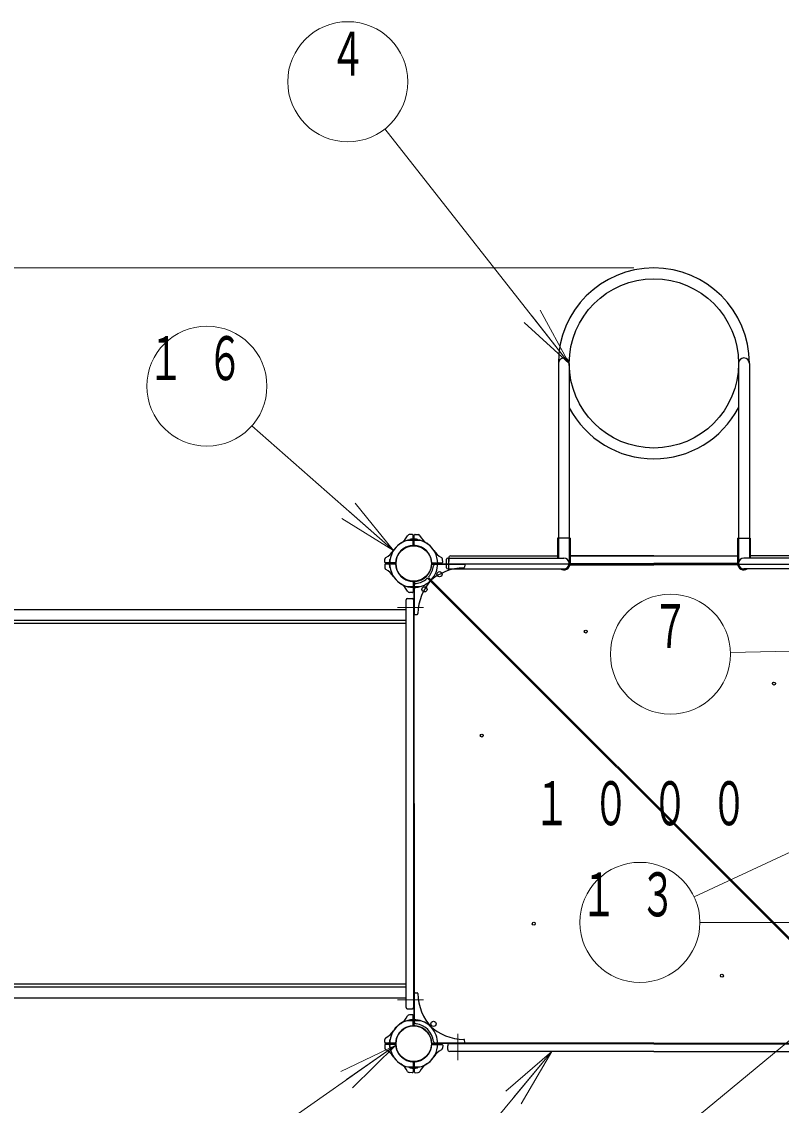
# Model space of a CAD drawing. Units: millimetres on the paper, scale 1:50. Extents: x -385 to 0, y -594 to 267.
# Drawn here: x -281.9 to -244, y 150.2 to 204.4 of the extents above; entities that cross this region are included whole.
import ezdxf
from ezdxf.enums import TextEntityAlignment as Align

# ---------------------------------------------------------------- set-up
doc = ezdxf.new("R2010")
doc.units = ezdxf.units.MM
doc.linetypes.add('USER2', pattern=[6, 3, -1, 1, -1])
doc.layers.add('1_50', color=2, linetype='Continuous', lineweight=25)
doc.styles.add('ＭＳ ゴシック', font='')
doc.styles.get('ＭＳ ゴシック').set_extended_font_data('MS Gothic')

msp = doc.modelspace()

# ---------------------------------------------------------------- linework, layer by layer
at = {"layer": '1_50', "color": 7, "lineweight": 13}
for p, q in [((-254.547, 187.299), (-263.756, 199.018)), ((-251.319, 192.071), (-364.55, 192.071)), ((-254.547, 187.299), (-256.401, 189.658)), ((-256.007, 189.967), (-254.547, 187.299)), ((-254.547, 187.299), (-256.794, 189.349)), ((-263.328, 177.948), (-270.401, 184.178)), ((-263.328, 177.948), (-265.579, 179.931)), ((-265.249, 180.306), (-263.328, 177.948)), ((-263.328, 177.948), (-265.91, 179.556)), ((-238.606, 173.049), (-246.491, 172.846)), ((-238.349, 165.299), (-248.302, 160.637)), ((-227.942, 159.325), (-248.018, 159.359)), ((-238.606, 157.549), (-251.817, 146.628)), ((-263.216, 153.232), (-274.08, 145.595)), ((-265.958, 151.916), (-263.216, 153.232)), ((-263.216, 153.232), (-265.671, 151.507)), ((-255.419, 152.919), (-265.603, 140.632)), ((-263.216, 153.232), (-265.383, 151.098)), ((-257.718, 150.929), (-255.419, 152.919)), ((-255.419, 152.919), (-257.333, 150.609)), ((-255.419, 152.919), (-256.948, 150.29))]:
    msp.add_line(p, q, dxfattribs=at)
at = {"layer": '1_50', "color": 7}
for p, q in [((-255.091, 187.299), (-255.091, 177.571)), ((-254.547, 187.299), (-254.547, 177.299)), ((-246.091, 187.299), (-246.091, 177.299)), ((-245.547, 187.299), (-245.547, 177.571)), ((-262.519, 178.482), (-262.519, 178.486)), ((-262.119, 178.482), (-262.119, 178.486)), ((-254.547, 177.679), (-246.091, 177.679)), ((-263.502, 177.499), (-263.505, 177.499)), ((-263.502, 177.099), (-263.505, 177.099)), ((-260.569, 177.027), (-260.569, 177.571)), ((-246.091, 177.235), (-254.554, 177.235)), ((-254.547, 177.299), (-246.091, 177.299)), ((-262.699, 155.109), (-262.699, 175.489)), ((-262.639, 175.549), (-262.379, 175.549)), ((-262.319, 155.109), (-262.319, 175.489)), ((-262.639, 155.049), (-262.379, 155.049)), ((-263.502, 153.499), (-263.505, 153.499)), ((-250.319, 153.299), (-260.519, 153.299)), ((-250.319, 153.299), (-240.119, 153.299)), ((-263.502, 153.099), (-263.505, 153.099)), ((-260.619, 153.019), (-260.619, 153.199)), ((-250.319, 152.919), (-260.519, 152.919)), ((-250.319, 152.919), (-240.119, 152.919)), ((-262.519, 152.116), (-262.519, 152.113)), ((-262.119, 152.116), (-262.119, 152.113))]:
    msp.add_line(p, q, dxfattribs=at)
at = {"layer": '1_50'}
for p, q in [((-262.39, 178.748), (-262.547, 178.742)), ((-262.247, 178.748), (-262.102, 178.743)), ((-262.349, 178.237), (-262.349, 178.708)), ((-262.289, 178.237), (-262.289, 178.708)), ((-255.139, 178.571), (-255.139, 177.571)), ((-254.499, 178.571), (-255.139, 178.571)), ((-254.499, 178.571), (-254.499, 177.299)), ((-246.139, 178.571), (-245.499, 178.571)), ((-246.139, 178.571), (-246.139, 177.299)), ((-245.499, 178.571), (-245.499, 177.571)), ((-260.469, 177.679), (-255.139, 177.679)), ((-250.319, 177.679), (-254.499, 177.679)), ((-250.319, 177.679), (-246.139, 177.679)), ((-240.169, 177.679), (-245.499, 177.679)), ((-263.767, 177.371), (-263.762, 177.528)), ((-263.767, 177.228), (-263.762, 177.082)), ((-263.256, 177.329), (-263.727, 177.329)), ((-263.256, 177.269), (-263.727, 177.269)), ((-261.381, 177.329), (-260.91, 177.329)), ((-261.381, 177.269), (-259.81, 177.269)), ((-260.87, 177.371), (-260.875, 177.516)), ((-260.679, 177.087), (-260.679, 177.511)), ((-260.619, 177.571), (-260.569, 177.571)), ((-260.569, 177.579), (-260.569, 177.399)), ((-260.569, 177.571), (-254.819, 177.571)), ((-260.569, 177.027), (-260.569, 177.571)), ((-259.77, 177.227), (-259.775, 177.122)), ((-254.547, 177.299), (-250.319, 177.299)), ((-254.505, 177.235), (-250.319, 177.235)), ((-246.091, 177.299), (-250.319, 177.299)), ((-246.132, 177.235), (-250.319, 177.235)), ((-240.069, 177.571), (-245.819, 177.571)), ((-260.619, 177.027), (-260.569, 177.027)), ((-260.569, 177.027), (-254.819, 177.027)), ((-240.069, 177.027), (-245.819, 177.027)), ((-262.349, 176.362), (-262.349, 175.891)), ((-262.289, 176.362), (-262.289, 174.79)), ((-262.39, 175.851), (-262.536, 175.856)), ((-262.247, 174.75), (-262.142, 174.756)), ((-262.289, 154.237), (-262.289, 155.808)), ((-262.247, 155.848), (-262.142, 155.843)), ((-262.39, 154.748), (-262.536, 154.743)), ((-262.349, 154.237), (-262.349, 154.708)), ((-263.767, 153.371), (-263.762, 153.516)), ((-263.256, 153.329), (-263.727, 153.329)), ((-263.256, 153.269), (-263.727, 153.269)), ((-261.381, 153.329), (-259.81, 153.329)), ((-261.381, 153.269), (-260.91, 153.269)), ((-259.77, 153.371), (-259.775, 153.476)), ((-263.767, 153.228), (-263.762, 153.071)), ((-260.87, 153.228), (-260.875, 153.082)), ((-262.349, 152.362), (-262.349, 151.891)), ((-262.289, 152.362), (-262.289, 151.891)), ((-262.39, 151.851), (-262.547, 151.856)), ((-262.247, 151.851), (-262.102, 151.856))]:
    msp.add_line(p, q, dxfattribs=at)
at = {"layer": '1_50', "color": 7, "linetype": 'USER2', "lineweight": 13}
for p, q in [((-262.717, 178.449), (-261.921, 178.449)), ((-246.091, 177.299), (-254.547, 177.299)), ((-262.717, 176.149), (-261.921, 176.149)), ((-261.832, 175.099), (-263.134, 175.099)), ((-261.832, 155.499), (-263.134, 155.499)), ((-262.717, 154.449), (-261.921, 154.449)), ((-260.119, 153.787), (-260.119, 152.484)), ((-262.717, 152.149), (-261.921, 152.149))]:
    msp.add_line(p, q, dxfattribs=at)
at = {"layer": '1_50', "color": 131}
for p, q in [((-250.319, 177.269), (-261.227, 177.269)), ((-250.319, 177.269), (-239.411, 177.269)), ((-239.031, 154.054), (-261.564, 176.587)), ((-262.289, 165.299), (-262.289, 176.207)), ((-239.074, 154.012), (-261.606, 176.544)), ((-262.289, 165.299), (-262.289, 154.392)), ((-250.319, 153.329), (-261.227, 153.329)), ((-250.319, 153.329), (-239.411, 153.329))]:
    msp.add_line(p, q, dxfattribs=at)
at = {"layer": '1_50', "color": 190}
for p, q in [((-313.278, 175.003), (-262.699, 175.003)), ((-313.278, 174.459), (-262.699, 174.459)), ((-313.278, 156.139), (-262.699, 156.139)), ((-313.278, 155.595), (-262.699, 155.595))]:
    msp.add_line(p, q, dxfattribs=at)
at = {"layer": '1_50', "color": 94}
for p, q in [((-312.478, 174.311), (-262.699, 174.311)), ((-312.478, 156.287), (-262.699, 156.287))]:
    msp.add_line(p, q, dxfattribs=at)
at = {"layer": '1_50', "color": 7, "lineweight": 13}
for centre in [(-265.61, 201.377), (-272.652, 186.161), (-249.49, 172.769), (-251.018, 159.364)]:
    msp.add_circle(centre, 3, dxfattribs=at)
at = {"layer": '1_50', "color": 7}
for centre, radius in [((-250.319, 187.299), 4.228), ((-262.319, 177.299), 0.891), ((-262.319, 177.299), 0.891), ((-261.783, 176.006), 0.13), ((-253.719, 173.899), 0.075), ((-261.329, 154.289), 0.13), ((-262.319, 153.299), 0.891)]:
    msp.add_circle(centre, radius, dxfattribs=at)
at = {"layer": '1_50', "color": 131}
for centre, radius in [((-261.025, 176.764), 0.13), ((-261.783, 176.006), 0.13), ((-244.319, 171.299), 0.075), ((-258.919, 168.699), 0.075), ((-256.319, 159.299), 0.075), ((-246.919, 156.699), 0.075), ((-261.329, 154.289), 0.13)]:
    msp.add_circle(centre, radius, dxfattribs=at)
at = {"layer": '1_50', "color": 7}
for centre, radius, start, end in [((-250.319, 187.299), 4.772, 0, 180), ((-254.819, 187.299), 0.272, 0, 180), ((-245.819, 187.299), 0.272, 0, 180), ((-250.319, 187.299), 4.772, 207.625, 332.375), ((-262.499, 178.486), 0.02, 98.6269, 180), ((-262.319, 177.299), 1.22, 90, 98.6269), ((-262.319, 177.299), 1.22, 81.3731, 90), ((-262.139, 178.486), 0.02, 0, 81.3731), ((-262.319, 177.299), 1.22, 171.3731, 180), ((-262.319, 177.299), 1.22, 180, 188.6269), ((-263.505, 177.479), 0.02, 90, 171.3731), ((-263.505, 177.119), 0.02, 188.6269, 270), ((-254.819, 177.299), 0.272, 270, 90), ((-245.819, 177.299), 0.272, 90, 270), ((-262.639, 175.489), 0.06, 90, 180), ((-262.379, 175.489), 0.06, 0, 90), ((-262.639, 155.109), 0.06, 180, 270), ((-262.379, 155.109), 0.06, 270, 0), ((-262.319, 153.299), 1.22, 171.3731, 180), ((-262.319, 153.299), 1.22, 180, 188.6269), ((-263.505, 153.479), 0.02, 90, 171.3731), ((-260.519, 153.199), 0.1, 90, 180), ((-263.505, 153.119), 0.02, 188.6269, 270), ((-260.519, 153.019), 0.1, 180, 270), ((-262.499, 152.113), 0.02, 180, 261.3731), ((-262.319, 153.299), 1.22, 261.3731, 270), ((-262.319, 153.299), 1.22, 270, 278.6269), ((-262.139, 152.113), 0.02, 278.6269, 0)]:
    msp.add_arc(centre, radius, start, end, dxfattribs=at)
at = {"layer": '1_50'}
for centre, radius, start, end in [((-262.532, 178.643), 0.1, 92, 152.5412), ((-262.389, 178.708), 0.04, 0, 92), ((-262.249, 178.708), 0.04, 88, 180), ((-262.106, 178.643), 0.1, 27.4588, 88), ((-262.106, 178.643), 0.1, 27.4588, 88), ((-262.319, 177.299), 1.2, 122.7272, 180), ((-262.319, 177.299), 1.2, 90, 147.2728), ((-262.319, 177.299), 0.9, 94.2707, 180), ((-262.319, 177.299), 0.9, 90, 175.7293), ((-263.508, 179.15), 1, 302.7272, 332.5412), ((-262.389, 178.237), 0.04, 274.2707, 0), ((-262.319, 177.299), 1.2, 32.7272, 90), ((-262.319, 177.299), 0.9, 4.2707, 90), ((-262.249, 178.237), 0.04, 180, 265.7293), ((-262.319, 177.299), 0.9, 0, 85.7293), ((-261.129, 179.15), 1, 207.4588, 237.2728), ((-262.319, 177.299), 1.2, 0, 57.2728), ((-264.17, 178.489), 1, 297.4588, 327.2728), ((-260.468, 178.489), 1, 212.7272, 242.5412), ((-260.469, 177.579), 0.1, 90, 180), ((-263.727, 177.369), 0.04, 178, 270), ((-263.727, 177.229), 0.04, 90, 182), ((-263.662, 177.513), 0.1, 117.4588, 178), ((-262.319, 177.299), 1.2, 180, 237.2728), ((-263.256, 177.369), 0.04, 270, 355.7293), ((-263.256, 177.229), 0.04, 4.2707, 90), ((-262.319, 177.299), 0.9, 180, 265.7293), ((-262.319, 177.299), 0.9, 184.2707, 270), ((-262.319, 177.299), 0.9, 270, 355.7293), ((-262.319, 177.299), 0.9, 274.2707, 0), ((-262.319, 177.299), 1.2, 317.7828, 0), ((-261.381, 177.369), 0.04, 184.2707, 270), ((-261.381, 177.229), 0.04, 90, 175.7293), ((-260.975, 177.513), 0.1, 2, 62.5412), ((-260.91, 177.369), 0.04, 270, 2), ((-260.619, 177.511), 0.06, 90, 180), ((-259.815, 177.125), 0.04, 271.0842, 357), ((-259.81, 177.229), 0.04, 357, 90), ((-254.819, 177.299), 0.32, 238.2117, 0), ((-254.819, 177.299), 0.272, 270, 90), ((-245.819, 177.299), 0.32, 180, 301.7883), ((-245.819, 177.299), 0.272, 90, 270), ((-263.662, 177.086), 0.1, 182, 242.5412), ((-263.662, 177.086), 0.1, 182, 242.5412), ((-264.17, 176.11), 1, 32.7272, 62.5412), ((-262.319, 177.299), 1.2, 212.7272, 270), ((-259.765, 174.485), 2.6, 91.0841, 132.2172), ((-260.619, 177.087), 0.06, 180, 270), ((-263.508, 175.449), 1, 27.4588, 57.2728), ((-262.389, 176.362), 0.04, 0, 85.7293), ((-262.319, 177.299), 1.2, 270, 312.2172), ((-262.249, 176.362), 0.04, 94.2707, 180), ((-259.505, 174.746), 2.6, 137.7828, 178.9159), ((-262.532, 175.956), 0.1, 207.4588, 268), ((-262.389, 175.891), 0.04, 268, 0), ((-262.249, 174.79), 0.04, 180, 273), ((-262.144, 174.796), 0.04, 273, 358.9158), ((-262.249, 155.808), 0.04, 87, 180), ((-262.144, 155.803), 0.04, 1.0841, 87), ((-259.505, 155.853), 2.6, 181.0841, 222.2172), ((-262.319, 153.299), 1.2, 90, 147.2728), ((-263.508, 155.15), 1, 302.7272, 332.5412), ((-262.532, 154.643), 0.1, 92, 152.5412), ((-262.389, 154.708), 0.04, 0, 92), ((-262.319, 153.299), 1.2, 47.7828, 90), ((-264.17, 154.489), 1, 297.4588, 327.2728), ((-262.319, 153.299), 1.2, 122.7272, 180), ((-262.319, 153.299), 0.9, 94.2707, 180), ((-262.319, 153.299), 0.9, 90, 175.7293), ((-262.389, 154.237), 0.04, 274.2707, 0), ((-262.319, 153.299), 0.9, 4.2707, 90), ((-262.249, 154.237), 0.04, 180, 265.7293), ((-262.319, 153.299), 0.9, 0, 85.7293), ((-259.765, 156.114), 2.6, 227.7828, 268.9158), ((-262.319, 153.299), 1.2, 0, 42.2172), ((-263.727, 153.369), 0.04, 178, 270), ((-263.727, 153.229), 0.04, 90, 182), ((-263.662, 153.513), 0.1, 117.4588, 178), ((-263.662, 153.513), 0.1, 117.4588, 178), ((-262.319, 153.299), 1.2, 180, 237.2728), ((-263.256, 153.369), 0.04, 270, 355.7293), ((-263.256, 153.229), 0.04, 4.2707, 90), ((-262.319, 153.299), 0.9, 180, 265.7293), ((-262.319, 153.299), 0.9, 274.2707, 0), ((-262.319, 153.299), 1.2, 302.7272, 0), ((-261.381, 153.369), 0.04, 184.2707, 270), ((-261.381, 153.229), 0.04, 90, 175.7293), ((-260.91, 153.229), 0.04, 358, 90), ((-259.815, 153.474), 0.04, 3, 88.9159), ((-259.81, 153.369), 0.04, 270, 3), ((-263.662, 153.086), 0.1, 182, 242.5412), ((-264.17, 152.11), 1, 32.7272, 62.5412), ((-262.319, 153.299), 0.9, 184.2707, 270), ((-262.319, 153.299), 0.9, 270, 355.7293), ((-260.468, 152.11), 1, 117.4588, 147.2728), ((-260.975, 153.086), 0.1, 297.4588, 358), ((-262.319, 153.299), 1.2, 212.7272, 270), ((-263.508, 151.449), 1, 27.4588, 57.2728), ((-262.389, 152.362), 0.04, 0, 85.7293), ((-262.319, 153.299), 1.2, 270, 327.2728), ((-262.249, 152.362), 0.04, 94.2707, 180), ((-261.129, 151.449), 1, 122.7272, 152.5412), ((-262.532, 151.956), 0.1, 207.4588, 268), ((-262.389, 151.891), 0.04, 268, 0), ((-262.249, 151.891), 0.04, 180, 272), ((-262.106, 151.956), 0.1, 272, 332.5412), ((-262.106, 151.956), 0.1, 272, 332.5412)]:
    msp.add_arc(centre, radius, start, end, dxfattribs=at)
at = {"layer": '1_50', "color": 131}
for centre, radius, start, end in [((-262.319, 177.299), 1, 318.8594, 353.2128), ((-261.227, 177.169), 0.1, 90, 173.2128), ((-261.635, 176.516), 0.04, 45, 131.1406), ((-261.536, 176.615), 0.04, 138.8594, 225), ((-262.189, 176.207), 0.1, 96.7872, 180), ((-262.319, 177.299), 1, 276.7872, 311.1406), ((-262.189, 154.392), 0.1, 180, 263.2128), ((-262.319, 153.299), 1, 6.7872, 83.2128), ((-261.227, 153.429), 0.1, 186.7872, 270)]:
    msp.add_arc(centre, radius, start, end, dxfattribs=at)

# ---------------------------------------------------------------- texts
at = {"layer": '1_50', "color": 7, "style": 'ＭＳ ゴシック', "width": 0.6}
for s, p in [('４', (-265.61, 203.877)), ('７', (-249.49, 175.269))]:
    msp.add_text(s, height=2.199, dxfattribs=at).set_placement(p, align=Align.TOP_CENTER)
at = {"layer": '1_50', "color": 7, "char_height": 2.199, "style": 'ＭＳ ゴシック'}
for s, insert, attachment_point in [('\\T1.64;\\W0.6;１６', (-272.652, 188.661), 2), ('\\T1.64;\\W0.6;１０００', (-256.319, 165.299), 4), ('\\T1.64;\\W0.6;１３', (-251.018, 161.864), 2)]:
    msp.add_mtext(s, dxfattribs=dict(at, insert=insert, attachment_point=attachment_point))

doc.saveas('drawing.dxf')
